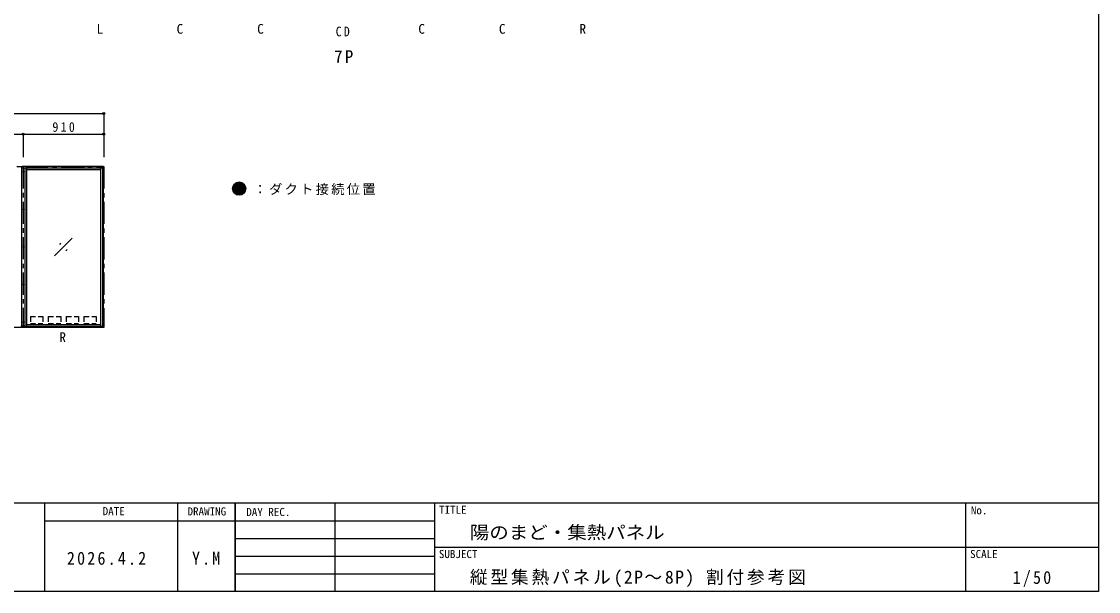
# Model space of a CAD drawing. Units: millimetres on the paper. Extents: x -176 to 228, y -133 to 148.
# Drawn here: x -15.6 to 227.6, y -132.7 to -3.9 of the extents above; entities that cross this region are included whole.
import ezdxf
from ezdxf.enums import TextEntityAlignment as Align

# ---------------------------------------------------------------- set-up
doc = ezdxf.new("R2010")
doc.units = ezdxf.units.MM
doc.header["$PDMODE"] = 32
doc.header["$PDSIZE"] = 0.5
doc.linetypes.add('CHAIN1', pattern=[8, 5, -1, 1, -1])
doc.linetypes.add('DASHED1', pattern=[1.8, 1.2, -0.6])
doc.layers.add('F-0', color=7, linetype='Continuous')
doc.styles.add('ＭＳ ゴシック', font='')
doc.styles.get('ＭＳ ゴシック').set_extended_font_data('MS Gothic')

msp = doc.modelspace()

# ---------------------------------------------------------------- hatches: boundary and pattern name
at = {"layer": 'F-0'}
msp.add_hatch(color=30, dxfattribs=at).paths.add_polyline_path([(35.035, -41.643, 1), (32.035, -41.643, 1)])

# ---------------------------------------------------------------- linework, layer by layer
at = {"layer": 'F-0', "color": 5}
for p, q in [((227.641, 148.294), (227.641, -132.706)), ((-176.359, -112.706), (227.641, -112.706)), ((227.641, -132.706), (-176.359, -132.706))]:
    msp.add_line(p, q, dxfattribs=at)
at = {"layer": 'F-0', "color": 4}
for p, q in [((-142.649, -24.66), (2.951, -24.66)), ((2.951, -24.66), (2.951, -34.514)), ((-33.449, -29.343), (-15.249, -29.343)), ((-15.249, -29.343), (-15.249, -34.514)), ((-15.249, -29.343), (2.951, -29.343)), ((-15.249, -29.343), (-15.249, -34.514)), ((2.951, -29.343), (2.951, -34.514)), ((-15.509, -36.663), (-15.609, -36.763)), ((-15.609, -36.763), (-15.609, -37.023)), ((2.831, -36.663), (-15.509, -36.663)), ((2.831, -36.663), (2.931, -36.763)), ((2.931, -72.923), (2.931, -36.763)), ((-8.149, -56.843), (-4.149, -52.843)), ((-6.997, -54.277), (-6.715, -53.995)), ((-5.583, -55.692), (-5.3, -55.409)), ((-15.609, -72.923), (-15.609, -72.663)), ((-15.609, -72.923), (-15.509, -73.023)), ((2.831, -73.023), (2.931, -72.923)), ((2.831, -73.023), (-15.509, -73.023))]:
    msp.add_line(p, q, dxfattribs=at)
at = {"layer": 'F-0', "color": 3, "linetype": 'CHAIN1'}
for p, q in [((-142.649, -36.643), (2.951, -36.643)), ((-15.249, -36.623), (-15.249, -73.043)), ((2.951, -36.643), (2.951, -73.043)), ((2.951, -73.043), (-142.649, -73.043))]:
    msp.add_line(p, q, dxfattribs=at)
at = {"layer": 'F-0'}
for p, q in [((-15.629, -37.033), (-15.609, -37.033)), ((-15.609, -37.023), (-15.609, -72.663)), ((-14.889, -37.023), (-15.609, -37.023)), ((-14.889, -36.943), (-14.889, -72.743)), ((-14.889, -36.943), (2.651, -36.943)), ((-14.489, -36.943), (-14.489, -72.743)), ((-14.489, -37.343), (2.251, -37.343)), ((2.251, -36.943), (2.251, -72.743)), ((2.651, -36.943), (2.651, -72.743)), ((-15.629, -72.653), (-15.609, -72.653)), ((-14.889, -72.743), (2.651, -72.743)), ((-14.489, -72.343), (2.251, -72.343)), ((32.641, -112.706), (32.641, -132.706)), ((55.141, -112.706), (55.141, -132.706))]:
    msp.add_line(p, q, dxfattribs=at)
at = {"layer": 'F-0', "color": 4, "linetype": 'CHAIN1'}
for p, q in [((33.535, -41.343), (33.535, -41.943)), ((33.235, -41.643), (33.835, -41.643))]:
    msp.add_line(p, q, dxfattribs=at)
at = {"layer": 'F-0', "linetype": 'DASHED1'}
for p, q in [((-13.629, -70.523), (-10.829, -70.523)), ((-10.829, -70.523), (-10.829, -72.123)), ((-9.629, -70.523), (-6.749, -70.523)), ((-6.749, -70.523), (-6.749, -72.123)), ((-5.549, -70.523), (-5.549, -72.123)), ((-5.549, -70.523), (-2.749, -70.523)), ((-2.749, -70.523), (-2.749, -72.123)), ((-1.549, -70.523), (-1.549, -72.123)), ((-5.549, -72.123), (-2.749, -72.123)), ((-1.549, -72.123), (1.251, -72.123))]:
    msp.add_line(p, q, dxfattribs=at)
at = {"layer": 'F-0', "color": 2}
for p, q in [((-10.359, -132.706), (-10.359, -112.706)), ((-10.359, -132.706), (-10.359, -112.706)), ((19.641, -112.706), (19.641, -132.706)), ((32.641, -132.706), (32.641, -112.706)), ((77.641, -112.706), (77.641, -132.706)), ((197.641, -112.706), (197.641, -132.706)), ((-10.359, -116.706), (32.641, -116.706)), ((32.641, -116.706), (77.641, -116.706)), ((32.641, -120.706), (77.641, -120.706)), ((77.641, -122.706), (227.641, -122.706)), ((32.641, -124.706), (77.641, -124.706)), ((32.641, -128.706), (77.641, -128.706))]:
    msp.add_line(p, q, dxfattribs=at)
at = {"layer": 'F-0', "linetype": 'DASHED1'}
for points in [[(-13.629, -70.523), (-13.629, -72.123), (-10.829, -72.123)], [(-9.629, -70.523), (-9.629, -72.123), (-6.749, -72.123)], [(-1.549, -70.523), (1.251, -70.523), (1.251, -72.123)]]:
    msp.add_lwpolyline(points, dxfattribs=at)
at = {"layer": 'F-0'}
msp.add_lwpolyline([(-15.479, -72.663), (-14.889, -72.663), (-15.609, -72.663)], close=True, dxfattribs=at)
for centre, radius in [((-15.249, -37.843), 0.07), ((33.535, -41.643), 1.5), ((-15.249, -46.343), 0.07), ((-15.249, -54.843), 0.07), ((-15.249, -63.343), 0.07), ((-15.249, -71.843), 0.07)]:
    msp.add_circle(centre, radius, dxfattribs=at)
at = {"layer": 'F-0', "color": 4}
for centre in [(-15.249, -36.823), (-10.699, -36.823), (-6.149, -36.823), (-1.599, -36.823), (2.771, -36.823), (2.771, -45.743), (2.771, -54.843), (2.771, -63.943), (-15.249, -72.863), (-10.699, -72.863), (-6.149, -72.863), (-1.599, -72.863), (2.771, -72.863)]:
    msp.add_circle(centre, 0.05, dxfattribs=at)
at = {"layer": 'F-0', "color": 5}
for p in [(2.951, -24.66), (-15.249, -29.343), (2.951, -29.343)]:
    msp.add_point(p, dxfattribs=at)

# ---------------------------------------------------------------- texts
at = {"layer": 'F-0', "style": 'ＭＳ ゴシック'}
for s, p in [('L', (1.327, -7.276)), ('C', (19.407, -7.296)), ('C', (37.607, -7.296)), ('C', (74.007, -7.296)), ('C', (92.207, -7.296)), ('R', (110.407, -7.296)), ('R', (-7.079, -76.983))]:
    msp.add_text(s, height=2.199, dxfattribs=at).set_placement(p, align=Align.BOTTOM_LEFT)
at = {"layer": 'F-0', "color": 4, "style": 'ＭＳ ゴシック'}
for s, p in [('DATE', (2.708, -116.019)), ('DRAWING', (21.872, -116.074)), ('DAY REC.', (35.141, -116.206)), ('TITLE', (78.693, -115.686)), ('No.', (198.818, -115.823)), ('SUBJECT', (78.641, -125.706)), ('SCALE', (198.641, -125.706))]:
    msp.add_text(s, height=1.833, dxfattribs=at).set_placement(p, align=Align.BOTTOM_LEFT)
at = {"layer": 'F-0', "style": 'ＭＳ ゴシック', "width": 1.1}
msp.add_text('陽のまど・集熱パネル', height=2.933, dxfattribs=at).set_placement((85.641, -121.706), align=Align.BOTTOM_LEFT)
at = {"layer": 'F-0', "attachment_point": 7, "style": 'ＭＳ ゴシック'}
for s, insert, char_height in [('\\T1.36;\\W0.9;CD', (55.345, -7.268), 2.199), ('\\T1.27;\\W0.95;7P', (55.011, -13.287), 2.933), ('\\T1.38;\\W0.9;910', (-8.649, -28.843), 2.199), ('\\T1.17;：ダクト接続位置', (36.782, -43.116), 2.199), ('\\T1.28;\\W0.9;2026.4.2', (-5.359, -126.706), 2.933), ('\\T1.27;\\W0.9;Y.M', (22.891, -126.706), 2.933), ('\\T1.16;縦型集熱パネル(2P～8P)\\~割付参考図', (85.641, -131.706), 2.933), ('\\T1.28;\\W0.9;1/50', (208.266, -131.706), 2.933)]:
    msp.add_mtext(s, dxfattribs=dict(at, insert=insert, char_height=char_height))

doc.saveas('drawing.dxf')
